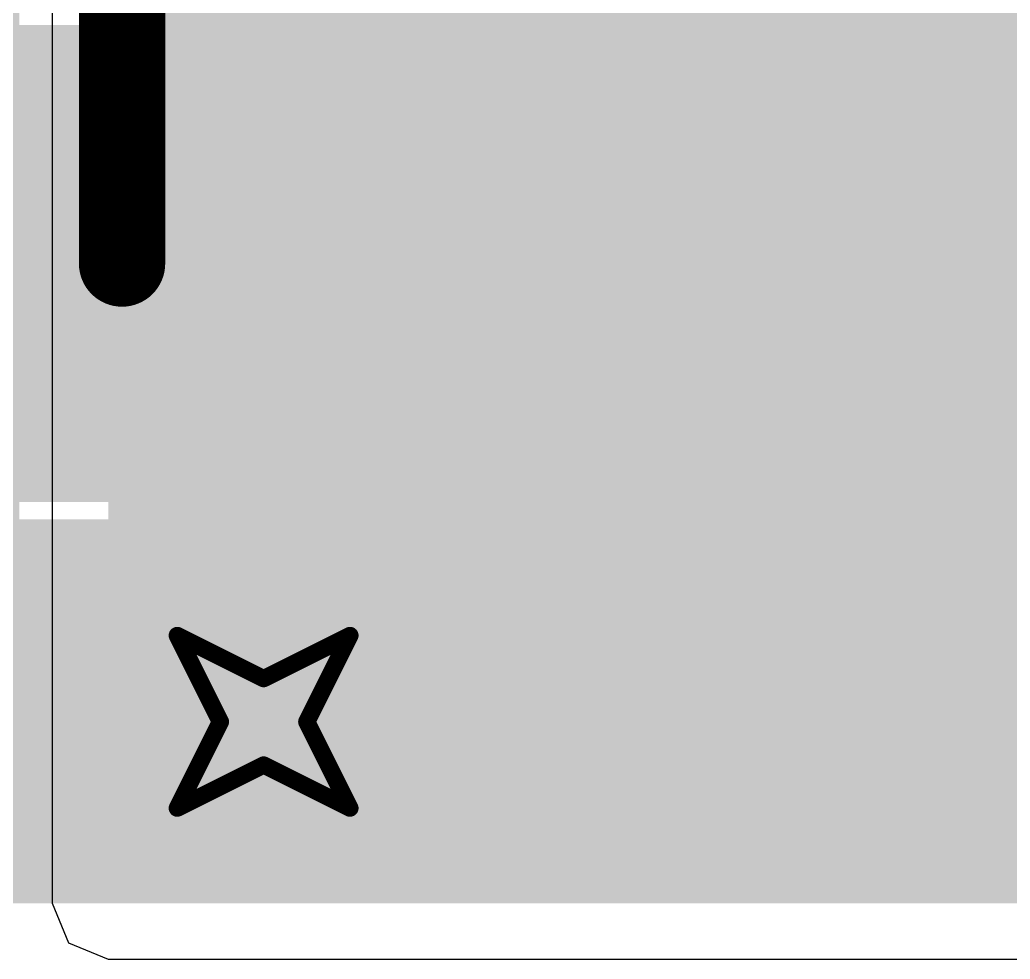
# Model space of a CAD drawing. Header units: inches. Extents: x -2 to 343, y -53 to 63.
# Drawn here: x 25.597 to 28.511, y -49.212 to -46.449 of the extents above; entities that cross this region are included whole.
import ezdxf

# ---------------------------------------------------------------- set-up
doc = ezdxf.new("R2010")
doc.units = ezdxf.units.IN
for name, color, linetype in [('Bottom Layer', 5, 'Continuous'), ('Bottom Paste', 16, 'Continuous'), ('Bottom Solder', 6, 'Continuous'), ('Drill Drawing', 1, 'Continuous'), ('Top Layer', 1, 'Continuous'), ('Via Holes', 16, 'Continuous')]:
    doc.layers.add(name, color=color, linetype=linetype)

# ---------------------------------------------------------------- blocks, each defined once
blk = doc.blocks.new('TYPE_C_31_M_12__B_117')
at = {"layer": 'Bottom Layer'}
for points in [[(2.3, 0.6), (2.6, 0.6), (2.6, -0.6), (2.3, -0.6)], [(2.8, 0.6), (3.1, 0.6), (3.1, -0.6), (2.8, -0.6)], [(3.6, -0.6), (3.3, -0.6), (3.3, 0.6), (3.6, 0.6)], [(4.1, -0.6), (3.8, -0.6), (3.8, 0.6), (4.1, 0.6)], [(4.6, -0.6), (4.3, -0.6), (4.3, 0.6), (4.6, 0.6)], [(5.1, -0.6), (4.8, -0.6), (4.8, 0.6), (5.1, 0.6)]]:
    blk.add_hatch(color=5, dxfattribs=at).paths.add_polyline_path(points)
at = {"layer": 'Bottom Paste'}
for points in [[(2.3, 0.6), (2.6, 0.6), (2.6, -0.6), (2.3, -0.6)], [(2.8, 0.6), (3.1, 0.6), (3.1, -0.6), (2.8, -0.6)], [(3.6, -0.6), (3.3, -0.6), (3.3, 0.6), (3.6, 0.6)], [(4.1, -0.6), (3.8, -0.6), (3.8, 0.6), (4.1, 0.6)], [(4.6, -0.6), (4.3, -0.6), (4.3, 0.6), (4.6, 0.6)], [(5.1, -0.6), (4.8, -0.6), (4.8, 0.6), (5.1, 0.6)]]:
    blk.add_hatch(color=16, dxfattribs=at).paths.add_polyline_path(points)
at = {"layer": 'Bottom Solder'}
for points in [[(2.1984, 0.7016), (2.7016, 0.7016), (2.7016, -0.7016), (2.1984, -0.7016)], [(2.6984, 0.7016), (3.2016, 0.7016), (3.2016, -0.7016), (2.6984, -0.7016)], [(3.7016, -0.7016), (3.1984, -0.7016), (3.1984, 0.7016), (3.7016, 0.7016)], [(4.2016, -0.7016), (3.6984, -0.7016), (3.6984, 0.7016), (4.2016, 0.7016)], [(4.7016, -0.7016), (4.1984, -0.7016), (4.1984, 0.7016), (4.7016, 0.7016)], [(5.2016, -0.7016), (4.6984, -0.7016), (4.6984, 0.7016), (5.2016, 0.7016)], [(6.0016, -0.7016), (5.1984, -0.7016), (5.1984, 0.7016), (6.0016, 0.7016)]]:
    blk.add_hatch(color=6, dxfattribs=at).paths.add_polyline_path(points)

msp = doc.modelspace()

# ---------------------------------------------------------------- hatches: boundary and pattern name
at = {"layer": 'Bottom Layer'}
msp.add_hatch(color=5, dxfattribs=at).paths.add_polyline_path([(34.3916, -45.339), (30.6324, -45.339), (30.3479, -45.6235), (30.3479, -47.814), (30.2759, -47.8438), (30.1459, -47.9739), (30.0755, -48.1438), (30.0755, -48.3278), (30.1459, -48.4977), (30.2759, -48.6278), (30.2839, -48.6679), (29.9038, -49.0481), (25.5273, -49.0481), (25.0634, -48.5842), (25.1499, -48.4977), (25.2203, -48.3278), (25.2203, -48.1438), (25.1499, -47.9739), (25.0198, -47.8438), (24.9479, -47.814), (24.9479, -45.9658), (24.3211, -45.339), (21.463, -45.339), (21.463, -43.1035), (25.781, -43.1035), (25.781, -44.4253), (25.781, -44.4253), (25.8075, -44.4363), (25.8075, -45.9939), (25.6964, -46.1049), (25.6347, -46.1973), (25.613, -46.3064), (25.5955, -46.4134), (25.5955, -46.4134), (25.5955, -47.9182), (26.7003, -47.9182), (26.7003, -47.9182), (27.0955, -47.9182), (27.0955, -47.9182), (27.7003, -47.9182), (27.7003, -47.9182), (28.0955, -47.9182), (28.0955, -47.9182), (28.5955, -47.9182), (28.5955, -47.9182), (29.2003, -47.9182), (29.2003, -47.9182), (29.7003, -47.9182), (29.7003, -46.4134), (29.3512, -46.4134), (29.1827, -46.3698), (29.1611, -46.2608), (29.0993, -46.1683), (29.0993, -46.1683), (29.0068, -46.0758), (29.0068, -45.339), (29.0068, -44.3989), (29.1338, -44.3989), (29.1338, -43.1035), (34.3916, -43.1035)])
h = msp.add_hatch(color=5, dxfattribs=at)
edge = h.paths.add_edge_path()
edge.add_arc((26.3144, -48.514), 0.3, 0, 360)
at = {"layer": 'Top Layer'}
msp.add_hatch(color=1, dxfattribs=at).paths.add_polyline_path([(25.8572, -49.0474), (29.6164, -49.0474), (29.6164, -45.0088), (25.8572, -45.0088)])
h = msp.add_hatch(color=1, dxfattribs=at)
edge = h.paths.add_edge_path()
edge.add_arc((26.3144, -48.514), 0.3, 0, 360)
at = {"layer": 'Via Holes'}
h = msp.add_hatch(color=7, dxfattribs=at)
edge = h.paths.add_edge_path()
edge.add_arc((26.3144, -48.514), 0.15, 0, 360)

# ---------------------------------------------------------------- linework, layer by layer
at = {"layer": 'Bottom Layer'}
msp.add_lwpolyline([(25.8979, -47.1658, 0.254, 0.254, 0), (25.8979, -46.3064, 0.254, 0.254, 0)], format="xyseb", dxfattribs=at)
msp.add_lwpolyline([(25.8344, -47.1658, 0.127, 0.127, 1), (25.9614, -47.1658, 0.127, 0.127, 1)], format="xyseb", close=True, dxfattribs=at)
at = {"layer": 'Drill Drawing'}
for points in [[(26.0604, -48.26, 0.0508, 0.0508, 0), (26.3144, -48.387, 0.0508, 0.0508, 0)], [(26.0604, -48.26, 0.0508, 0.0508, 0), (26.1874, -48.514, 0.0508, 0.0508, 0)], [(26.3144, -48.387, 0.0508, 0.0508, 0), (26.5684, -48.26, 0.0508, 0.0508, 0)], [(26.4414, -48.514, 0.0508, 0.0508, 0), (26.5684, -48.26, 0.0508, 0.0508, 0)], [(26.0604, -48.768, 0.0508, 0.0508, 0), (26.1874, -48.514, 0.0508, 0.0508, 0)], [(26.4414, -48.514, 0.0508, 0.0508, 0), (26.5684, -48.768, 0.0508, 0.0508, 0)], [(26.0604, -48.768, 0.0508, 0.0508, 0), (26.3144, -48.641, 0.0508, 0.0508, 0)], [(26.3144, -48.641, 0.0508, 0.0508, 0), (26.5684, -48.768, 0.0508, 0.0508, 0)]]:
    msp.add_lwpolyline(points, format="xyseb", dxfattribs=at)
for points in [[(26.0477, -48.26, 0.0254, 0.0254, 1), (26.0731, -48.26, 0.0254, 0.0254, 1)], [(26.0477, -48.26, 0.0254, 0.0254, 1), (26.0731, -48.26, 0.0254, 0.0254, 1)], [(26.5557, -48.26, 0.0254, 0.0254, 1), (26.5811, -48.26, 0.0254, 0.0254, 1)], [(26.5557, -48.26, 0.0254, 0.0254, 1), (26.5811, -48.26, 0.0254, 0.0254, 1)], [(26.3017, -48.387, 0.0254, 0.0254, 1), (26.3271, -48.387, 0.0254, 0.0254, 1)], [(26.3017, -48.387, 0.0254, 0.0254, 1), (26.3271, -48.387, 0.0254, 0.0254, 1)], [(26.1747, -48.514, 0.0254, 0.0254, 1), (26.2001, -48.514, 0.0254, 0.0254, 1)], [(26.1747, -48.514, 0.0254, 0.0254, 1), (26.2001, -48.514, 0.0254, 0.0254, 1)], [(26.4287, -48.514, 0.0254, 0.0254, 1), (26.4541, -48.514, 0.0254, 0.0254, 1)], [(26.4287, -48.514, 0.0254, 0.0254, 1), (26.4541, -48.514, 0.0254, 0.0254, 1)], [(26.3017, -48.641, 0.0254, 0.0254, 1), (26.3271, -48.641, 0.0254, 0.0254, 1)], [(26.3017, -48.641, 0.0254, 0.0254, 1), (26.3271, -48.641, 0.0254, 0.0254, 1)], [(26.0477, -48.768, 0.0254, 0.0254, 1), (26.0731, -48.768, 0.0254, 0.0254, 1)], [(26.0477, -48.768, 0.0254, 0.0254, 1), (26.0731, -48.768, 0.0254, 0.0254, 1)], [(26.5557, -48.768, 0.0254, 0.0254, 1), (26.5811, -48.768, 0.0254, 0.0254, 1)], [(26.5557, -48.768, 0.0254, 0.0254, 1), (26.5811, -48.768, 0.0254, 0.0254, 1)]]:
    msp.add_lwpolyline(points, format="xyseb", close=True, dxfattribs=at)
at = {"layer": 'Top Layer'}
for p, q in [((25.6922, -46.2152), (25.6922, -49.0474)), ((25.6922, -49.0474), (25.7406, -49.164)), ((25.7406, -49.164), (25.8572, -49.2124)), ((25.8572, -49.2124), (29.6164, -49.2124))]:
    msp.add_line(p, q, dxfattribs=at)

# ---------------------------------------------------------------- block references
at = {"rotation": 180}
msp.add_blockref('TYPE_C_31_M_12__B_117', (30.8479, -47.1658), dxfattribs=at)

doc.saveas('drawing.dxf')
